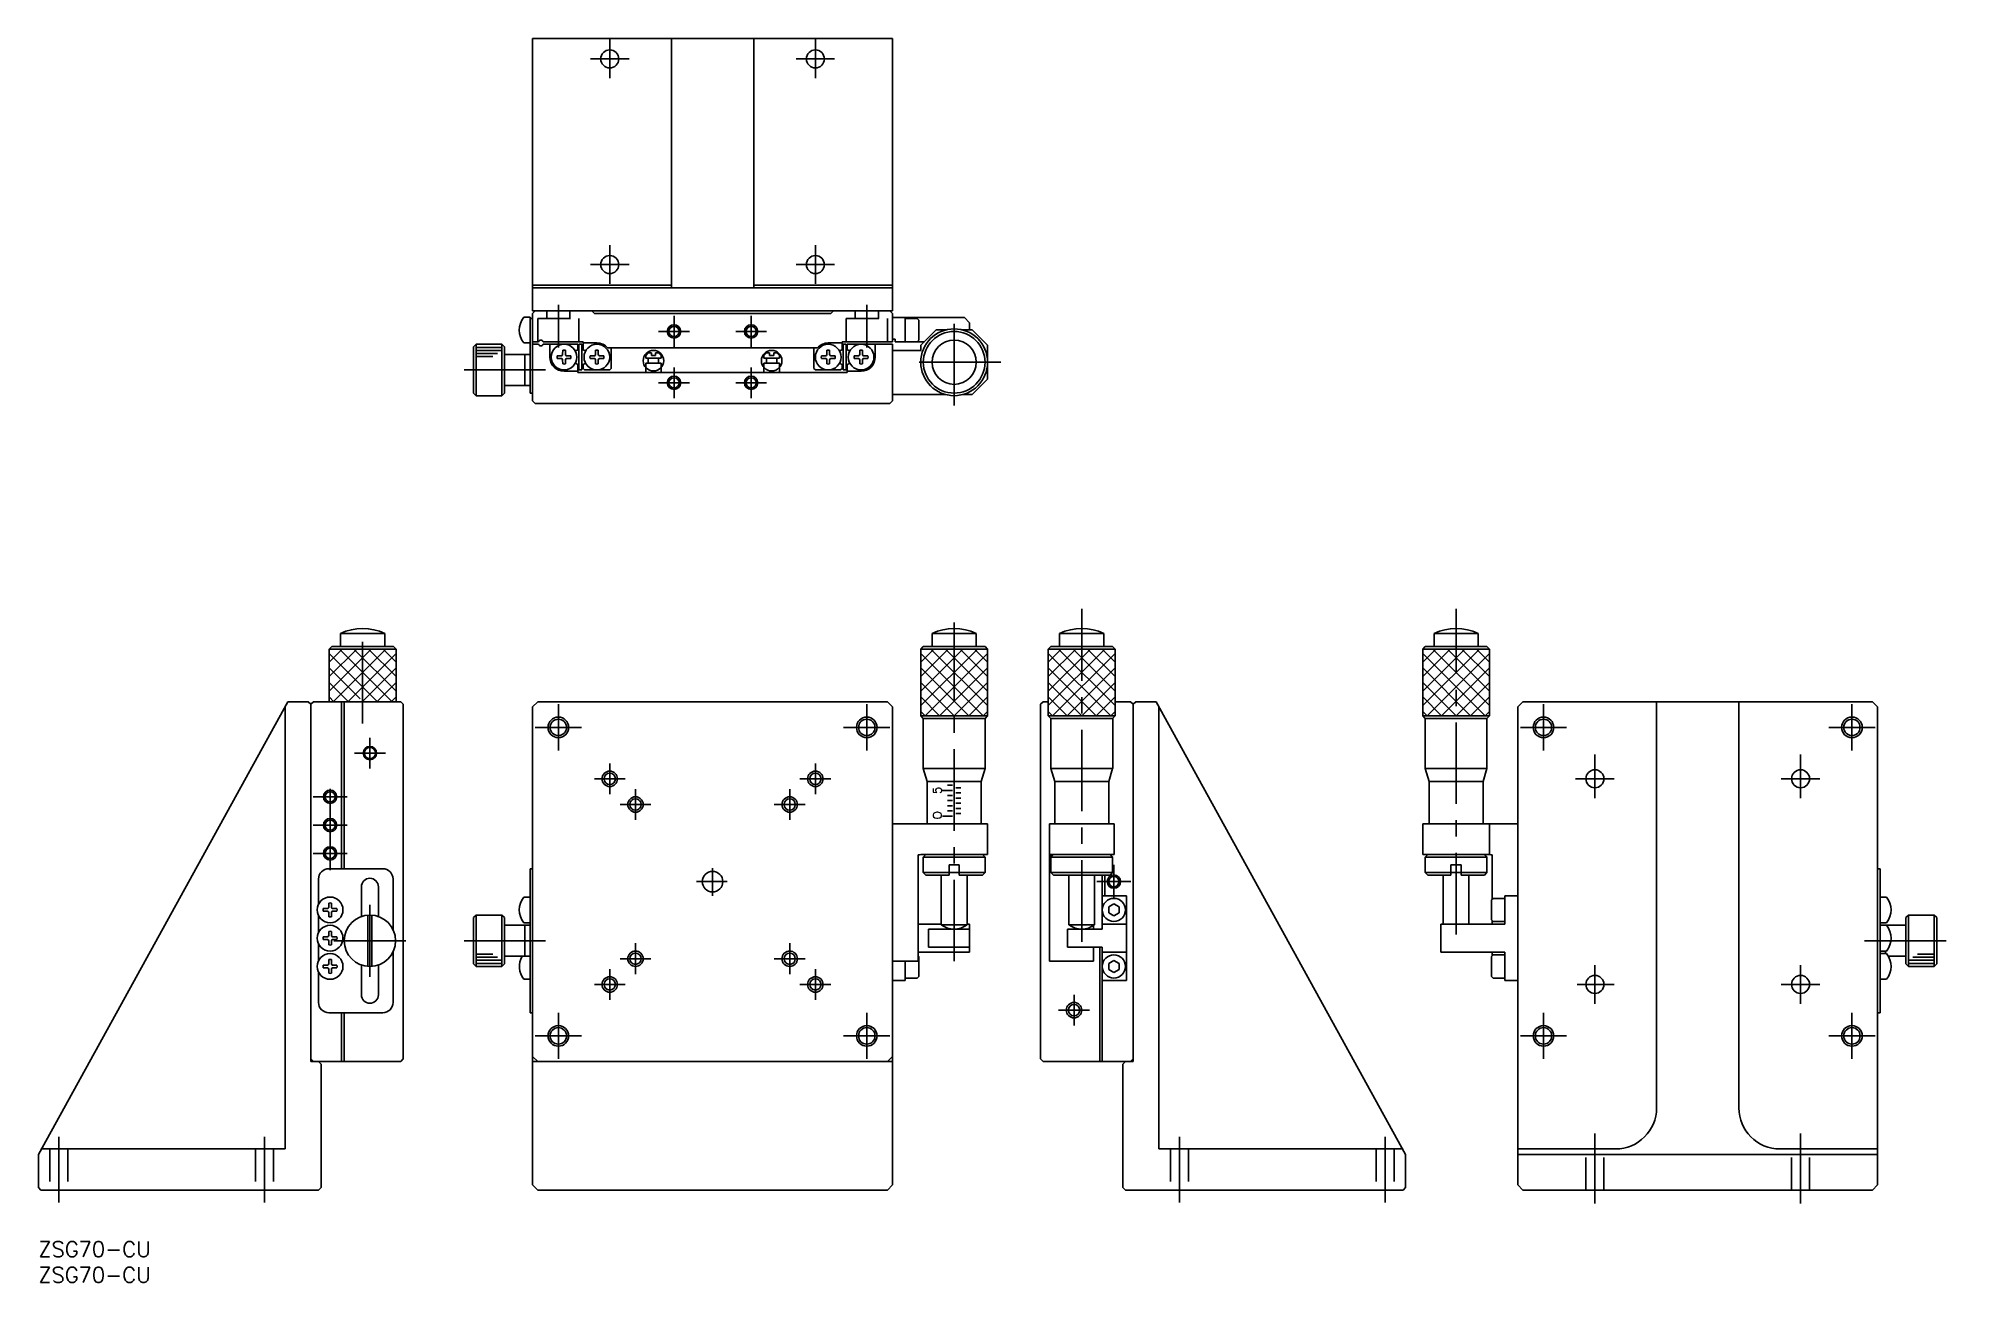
# Model space of a CAD drawing. Extents: x 0 to 373, y -8 to 234.
import ezdxf

# ---------------------------------------------------------------- set-up
doc = ezdxf.new("R2010")
doc.units = 0
doc.header["$LTSCALE"] = 0.5
doc.linetypes.add('CENTER', pattern=[50.8, 31.75, -6.35, 6.35, -6.35])
doc.linetypes.add('DASHED', pattern=[19.05, 12.7, -6.35])
for name, color, linetype in [('MSM_CENTER', 1, 'CENTER'), ('MSM_CONTINUOUS', 7, 'CONTINUOUS'), ('MSM_DASHED', 4, 'DASHED'), ('MSM_NARROW', 5, 'CONTINUOUS'), ('MSM_PART_NUMBER', 7, 'CONTINUOUS')]:
    doc.layers.add(name, color=color, linetype=linetype)
doc.styles.get("Standard").update_dxf_attribs({"font": 'txt.shx', "height": 3, "bigfont": 'bigfont.shx'})

# ---------------------------------------------------------------- blocks, each defined once
blk = doc.blocks.new('*U3')
at = {"layer": 'MSM_PART_NUMBER'}
blk.add_text('ZSG70-CU', height=3, dxfattribs=at).set_placement((0, -3))
blk = doc.blocks.new('*U4')
at = {"layer": 'MSM_PART_NUMBER'}
blk.add_text('ZSG70-CU', height=3, dxfattribs=at).set_placement((0, -8))

msp = doc.modelspace()

# ---------------------------------------------------------------- linework, layer by layer
at = {"layer": 'MSM_CENTER'}
for p, q in [((111.157341, 226.276947), (111.157341, 233.776947)), ((151.157341, 226.276947), (151.157341, 233.776947)), ((107.407341, 230.026947), (114.907341, 230.026947)), ((147.407341, 230.026947), (154.907341, 230.026947)), ((111.157341, 186.276947), (111.157341, 193.776947)), ((151.157341, 186.276947), (151.157341, 193.776947)), ((107.407341, 190.026947), (114.907341, 190.026947)), ((147.407341, 190.026947), (154.907341, 190.026947)), ((101.157341, 173.880924), (101.157341, 182.166292)), ((123.657343, 180.026953), (123.657343, 174.026951)), ((138.657344, 180.026953), (138.657344, 174.026951)), ((161.157341, 173.880924), (161.157341, 182.166292)), ((126.657344, 177.026952), (120.657341, 177.026952)), ((141.657345, 177.026952), (135.657342, 177.026952)), ((178.157343, 162.63411), (178.157343, 179.072963)), ((98.681521, 169.526953), (80.789342, 169.526953)), ((123.657343, 164.02695), (123.657343, 170.026952)), ((138.657343, 164.02695), (138.657343, 170.026952)), ((187.207921, 171.026952), (169.694634, 171.026952)), ((126.657344, 167.026951), (120.657343, 167.026951)), ((141.657344, 167.026951), (135.657343, 167.026951)), ((63.078421, 100.766672), (63.078421, 119.690587)), ((178.157343, 54.500002), (178.157343, 120.431976)), ((202.976137, 58.276004), (202.976137, 123.078005)), ((275.808948, 59.706064), (275.808948, 123.078006)), ((101.157342, 104.5), (101.157342, 95.500001)), ((161.157342, 104.5), (161.157342, 95.500001)), ((292.808947, 104.500003), (292.808947, 95.500003)), ((352.808947, 104.500003), (352.808947, 95.500003)), ((64.499996, 92.000003), (64.499996, 98.000002)), ((96.657342, 100), (105.657342, 100)), ((156.657342, 100), (165.657342, 100)), ((288.308947, 99.999998), (297.308947, 99.999998)), ((357.308947, 99.999998), (348.308947, 99.999998)), ((67.499996, 95.000002), (61.499997, 95.000002)), ((302.808948, 86.250002), (302.808948, 94.728132)), ((342.808948, 86.250002), (342.808948, 94.728132)), ((56.749995, 72.200002), (56.749995, 89.800001)), ((108.157341, 90), (114.157343, 90)), ((111.157342, 86.999998), (111.157342, 93.000001)), ((148.157341, 90), (154.157343, 90)), ((151.157342, 86.999998), (151.157342, 93.000001)), ((299.058948, 90.000002), (306.558948, 90.000002)), ((339.058948, 90.000002), (346.558948, 90.000002)), ((53.449995, 86.500001), (60.049995, 86.500001)), ((116.157342, 81.999998), (116.157342, 88.000001)), ((146.157342, 81.999998), (146.157342, 88.000001)), ((113.157341, 85), (119.157343, 85)), ((149.157343, 85), (143.157341, 85)), ((53.449995, 81.000001), (60.049995, 81.000001)), ((53.449995, 75.500002), (60.049995, 75.500002)), ((131.157342, 67.246763), (131.157342, 72.651176)), ((209.226137, 73.300003), (209.226137, 66.700003)), ((133.973785, 70), (128.022859, 70)), ((212.526137, 70.000003), (205.926137, 70.000003)), ((64.499996, 65.500004), (64.499996, 51.500002)), ((71.499997, 58.500003), (57.499995, 58.500003)), ((98.681522, 58.500002), (80.789343, 58.500002)), ((116.157342, 58.000002), (116.157342, 51.999999)), ((146.157342, 58.000002), (146.157342, 51.999999)), ((355.284768, 58.500002), (373.176947, 58.500002)), ((111.157342, 46.999998), (111.157342, 53.000001)), ((113.157341, 55), (119.157343, 55)), ((149.157343, 55), (143.157341, 55)), ((151.157342, 46.999998), (151.157342, 53.000001)), ((302.808948, 46.250002), (302.808948, 53.750002)), ((342.808948, 46.250002), (342.808948, 53.750002)), ((108.157341, 50), (114.157343, 50)), ((148.157341, 50), (154.157343, 50)), ((299.364423, 50.000002), (306.558948, 50.000002)), ((339.058948, 50.000002), (346.558948, 50.000002)), ((198.476136, 44.999999), (204.476135, 44.999999)), ((201.476136, 47.999998), (201.476136, 41.999999)), ((101.157342, 44.5), (101.157342, 35.500001)), ((161.157342, 44.5), (161.157342, 35.500001)), ((292.808947, 44.500001), (292.808947, 35.499998)), ((352.808947, 44.500001), (352.808947, 35.499998)), ((96.657342, 40), (105.657342, 40)), ((156.657342, 40), (165.657342, 40)), ((288.308947, 40.000003), (297.308947, 40.000003)), ((357.308947, 40.000003), (348.308947, 40.000003)), ((4, 20.384977), (4, 7.613022)), ((44, 20.384977), (44, 7.613022)), ((221.976132, 20.384977), (221.976132, 7.613022)), ((261.976132, 20.384977), (261.976132, 7.613022)), ((302.808947, 7.400152), (302.808947, 21.005693)), ((342.808947, 7.400152), (342.808947, 21.005693))]:
    msp.add_line(p, q, dxfattribs=at)
at = {"layer": 'MSM_CONTINUOUS'}
for p, q in [((96.157342, 234.026947), (96.157342, 181.026952)), ((166.15734, 234.026947), (96.157342, 234.026947)), ((123.157341, 234.026947), (123.157341, 185.526952)), ((139.157341, 234.026947), (139.157341, 185.526952)), ((166.15734, 234.026947), (166.15734, 181.026952)), ((96.157342, 186.026952), (123.157341, 186.026952)), ((96.157342, 185.526952), (166.15734, 185.526952)), ((139.157341, 186.026952), (166.15734, 186.026952)), ((95.657341, 179.776952), (94.434842, 179.776952)), ((95.657341, 179.776952), (95.657341, 165.026951)), ((95.657341, 179.526952), (96.157341, 179.526952)), ((96.157341, 180.526952), (96.657341, 181.026952)), ((96.157341, 180.526952), (96.157341, 163.526951)), ((96.157342, 181.026952), (166.15734, 181.026952)), ((108.157343, 180.526952), (107.657343, 181.026952)), ((108.157343, 180.526952), (154.157343, 180.526952)), ((154.157343, 180.526952), (154.657343, 181.026952)), ((166.157341, 180.526952), (165.657341, 181.026952)), ((166.157341, 180.526952), (166.157341, 175.026952)), ((180.157342, 179.726952), (166.157342, 179.726952)), ((168.657343, 175.026953), (168.657343, 179.726952)), ((168.657343, 179.526952), (170.957342, 179.526952)), ((171.257343, 179.226951), (170.957342, 179.526952)), ((171.257343, 175.326952), (171.257343, 179.226951)), ((181.157342, 178.726952), (180.157342, 179.726952)), ((166.657343, 175.526953), (166.157341, 175.526953)), ((166.657343, 175.526953), (166.657343, 175.026953)), ((171.657343, 174.326951), (174.657343, 177.326951)), ((174.657343, 177.326951), (176.557343, 177.326951)), ((179.757343, 177.326951), (181.657343, 177.326951)), ((181.157342, 178.726952), (181.157342, 177.326951)), ((184.657343, 174.326951), (181.657343, 177.326951)), ((85.157341, 174.526953), (84.657341, 174.026953)), ((84.657341, 165.026953), (84.657341, 174.026953)), ((90.157341, 174.526953), (85.157341, 174.526953)), ((85.157341, 164.526953), (85.157341, 174.526953)), ((90.657341, 174.026953), (90.157341, 174.526953)), ((90.157341, 164.526953), (90.157341, 174.526953)), ((90.657341, 165.026953), (90.657341, 174.026953)), ((95.657341, 172.526953), (90.657341, 172.526953)), ((95.657341, 174.776952), (94.434842, 174.776952)), ((94.657341, 166.526953), (94.657341, 172.526953)), ((96.157342, 174.526961), (97.299085, 174.526961)), ((96.157343, 175.02696), (97.299085, 175.02696)), ((105.957346, 175.026958), (98.2156, 175.026959)), ((104.957345, 174.526959), (98.2156, 174.526961)), ((99.507343, 172.02696), (99.507344, 174.526959)), ((101.775483, 171.752247), (100.932616, 171.766959)), ((101.775483, 172.301671), (100.932617, 172.286959)), ((101.775483, 172.301671), (101.909497, 172.361338)), ((101.775483, 171.752247), (101.909497, 171.69258)), ((101.982936, 172.526284), (101.909497, 172.361338)), ((101.982935, 171.527634), (101.909497, 171.69258)), ((101.982936, 172.526284), (101.997343, 173.351685)), ((102.53175, 172.526284), (102.517343, 173.351685)), ((102.53175, 172.526284), (102.605189, 172.361338)), ((102.53175, 171.527634), (102.605189, 171.69258)), ((102.739203, 172.301671), (102.605189, 172.361338)), ((102.739203, 171.752246), (102.605189, 171.69258)), ((102.739203, 172.301671), (103.582069, 172.286958)), ((102.739203, 171.752246), (103.582069, 171.766958)), ((104.957344, 174.526957), (104.957344, 173.441172)), ((105.157344, 174.526958), (105.157343, 169.526958)), ((105.757344, 174.526958), (105.157344, 174.526958)), ((105.757344, 174.526958), (105.757343, 169.526958)), ((105.957344, 175.026957), (105.957344, 173.441171)), ((108.657345, 174.776956), (105.957345, 174.776957)), ((108.175484, 172.30167), (107.332618, 172.286957)), ((108.175484, 171.752245), (107.332618, 171.766957)), ((108.175484, 172.30167), (108.309498, 172.361336)), ((108.175484, 171.752245), (108.309498, 171.692578)), ((108.382937, 172.526282), (108.309498, 172.361336)), ((108.382936, 171.527632), (108.309498, 171.692578)), ((108.382937, 172.526282), (108.397344, 173.351684)), ((108.931752, 172.526282), (108.917344, 173.351683)), ((108.931751, 171.527632), (109.00519, 171.692578)), ((108.931752, 172.526282), (109.00519, 172.361336)), ((109.139204, 172.301669), (109.00519, 172.361336)), ((109.139204, 171.752245), (109.00519, 171.692578)), ((109.139204, 172.301669), (109.98207, 172.286957)), ((109.139204, 171.752245), (109.98207, 171.766957)), ((151.578277, 173.82695), (110.736412, 173.82695)), ((111.457343, 169.826955), (111.457344, 173.826953)), ((118.157341, 172.326954), (118.657341, 172.826954)), ((118.157341, 172.326954), (118.157341, 171.826962)), ((118.157341, 171.826958), (121.157342, 171.826958)), ((119.257342, 172.826954), (118.657341, 172.826954)), ((118.657341, 171.826958), (118.657341, 170.826958)), ((119.257342, 172.826954), (119.257342, 172.326954)), ((120.057341, 172.326954), (119.257342, 172.326954)), ((120.057341, 172.826954), (120.057341, 172.326954)), ((120.657341, 172.826954), (120.057341, 172.826954)), ((121.157342, 172.326954), (120.657341, 172.826954)), ((120.657341, 170.826958), (120.657341, 171.826958)), ((121.157342, 172.326962), (121.157342, 171.82697)), ((141.15734, 172.326954), (141.657341, 172.826954)), ((141.15734, 172.326962), (141.15734, 171.82697)), ((144.157341, 171.826958), (141.15734, 171.826958)), ((141.657341, 172.826954), (142.257341, 172.826954)), ((141.657341, 170.826958), (141.657341, 171.826958)), ((142.257341, 172.826954), (142.257341, 172.326954)), ((142.257341, 172.326954), (143.05734, 172.326954)), ((143.05734, 172.826954), (143.05734, 172.326954)), ((143.05734, 172.826954), (143.657341, 172.826954)), ((144.157341, 172.326954), (143.657341, 172.826954)), ((143.657341, 171.826958), (143.657341, 170.826958)), ((144.157341, 172.326954), (144.157341, 171.826962)), ((150.857341, 169.826951), (150.857341, 173.826949)), ((153.175481, 172.301665), (152.332614, 172.286952)), ((153.175481, 171.75224), (152.332614, 171.766952)), ((153.175481, 172.301665), (153.309494, 172.361331)), ((153.175481, 171.75224), (153.309494, 171.692573)), ((153.382933, 172.526277), (153.309494, 172.361331)), ((153.382933, 171.527627), (153.309494, 171.692573)), ((153.382933, 172.526277), (153.39734, 173.351679)), ((153.657341, 174.776952), (156.357341, 174.776952)), ((153.931748, 172.526277), (153.91734, 173.351679)), ((153.931748, 172.526277), (154.005187, 172.361331)), ((153.931748, 171.527627), (154.005187, 171.692573)), ((154.1392, 172.301665), (154.005187, 172.361331)), ((154.1392, 171.75224), (154.005187, 171.692573)), ((154.1392, 172.301665), (154.982067, 172.286952)), ((154.1392, 171.75224), (154.982067, 171.766952)), ((156.357341, 175.026951), (156.357341, 173.441165)), ((166.157343, 175.026943), (156.357342, 175.026946)), ((156.557342, 174.526952), (156.557341, 169.526952)), ((157.157342, 174.526952), (156.557342, 174.526952)), ((157.157342, 174.526952), (157.157341, 169.526952)), ((157.357341, 174.526951), (157.357341, 173.441166)), ((166.157342, 174.526944), (157.357342, 174.526945)), ((159.575482, 172.301665), (158.732615, 172.286952)), ((159.575482, 171.75224), (158.732615, 171.766952)), ((159.575482, 172.301665), (159.709496, 172.361331)), ((159.575482, 171.75224), (159.709496, 171.692573)), ((159.782934, 172.526277), (159.709496, 172.361331)), ((159.782934, 171.527627), (159.709496, 171.692573)), ((159.782934, 172.526277), (159.797342, 173.351679)), ((160.331749, 172.526277), (160.317342, 173.351679)), ((160.331749, 172.526277), (160.405188, 172.361331)), ((160.331749, 171.527627), (160.405188, 171.692573)), ((160.539201, 172.301665), (160.405188, 172.361331)), ((160.539201, 171.75224), (160.405188, 171.692573)), ((160.539201, 172.301665), (161.382068, 172.286952)), ((160.539201, 171.75224), (161.382068, 171.766952)), ((162.807342, 172.026952), (162.807342, 174.526952)), ((166.157341, 174.526952), (166.157341, 163.526951)), ((166.157342, 173.326953), (171.657343, 173.326953)), ((172.357346, 175.026953), (166.657343, 175.026953)), ((168.657343, 175.026951), (170.957342, 175.026951)), ((171.257343, 175.326952), (170.957342, 175.026951)), ((171.657343, 173.326953), (171.657343, 174.326951)), ((184.657343, 174.326951), (184.657343, 167.726953)), ((101.982935, 171.527634), (101.997342, 170.702233)), ((102.257342, 169.276959), (104.957342, 169.276958)), ((102.53175, 171.527634), (102.517342, 170.702232)), ((104.957342, 169.026957), (104.957343, 170.612745)), ((104.957342, 169.026957), (157.357341, 169.026957)), ((105.157343, 169.526958), (105.757343, 169.526958)), ((105.957343, 169.826956), (105.957343, 170.612744)), ((105.957343, 169.826956), (106.257342, 169.526956)), ((111.157343, 169.526955), (106.257342, 169.526956)), ((108.382936, 171.527632), (108.397344, 170.702231)), ((108.931751, 171.527632), (108.917344, 170.702231)), ((111.457343, 169.826955), (111.157343, 169.526955)), ((118.157341, 169.026959), (118.157341, 170.826958)), ((118.157341, 170.826958), (121.157342, 170.826958)), ((121.157342, 170.826966), (121.157342, 169.026967)), ((141.15734, 170.826966), (141.15734, 169.026967)), ((144.157341, 170.826958), (141.15734, 170.826958)), ((144.157341, 169.026959), (144.157341, 170.826958)), ((150.857341, 169.826951), (151.157341, 169.526951)), ((151.157341, 169.526951), (156.057341, 169.526951)), ((153.382933, 171.527627), (153.39734, 170.702226)), ((153.931748, 171.527627), (153.91734, 170.702226)), ((156.357341, 169.826951), (156.057341, 169.526951)), ((156.357341, 169.826951), (156.357341, 170.612738)), ((156.557341, 169.526952), (157.157341, 169.526952)), ((157.357341, 169.026951), (157.357341, 170.612739)), ((160.057342, 169.276952), (157.357341, 169.276952)), ((159.782934, 171.527627), (159.797342, 170.702226)), ((160.331749, 171.527627), (160.317342, 170.702226)), ((84.657341, 165.026953), (85.157341, 164.526953)), ((90.157341, 164.526953), (85.157341, 164.526953)), ((90.157341, 164.526953), (90.657341, 165.026953)), ((95.657341, 166.526953), (90.657341, 166.526953)), ((95.657341, 165.026951), (96.157341, 165.026951)), ((121.157344, 167.026951), (121.157343, 167.026952)), ((141.157342, 167.026951), (141.157343, 167.026952)), ((176.557343, 164.726953), (166.157342, 164.726953)), ((179.757343, 164.726953), (181.657343, 164.726953)), ((184.657343, 167.726953), (181.657343, 164.726953)), ((96.657341, 163.026951), (96.157341, 163.526951)), ((165.657341, 163.026951), (96.657341, 163.026951)), ((165.657341, 163.026951), (166.157341, 163.526951)), ((56.578421, 115.250001), (57.078421, 115.750001)), ((57.078421, 115.750001), (69.07842, 115.750001)), ((67.378421, 118.250001), (58.77842, 118.250001)), ((58.77842, 118.250001), (58.77842, 115.750001)), ((67.378421, 115.750001), (67.378421, 118.250001)), ((69.07842, 115.750001), (69.57842, 115.250001)), ((172.157343, 115.750001), (171.657343, 115.250001)), ((184.157342, 115.750001), (172.157343, 115.750001)), ((173.857342, 118.250001), (182.457343, 118.250001)), ((173.857342, 115.750001), (173.857342, 118.250001)), ((182.457343, 118.250001), (182.457343, 115.750001)), ((184.657342, 115.250001), (184.157342, 115.750001)), ((196.976138, 115.750001), (196.476138, 115.250001)), ((208.976137, 115.750001), (196.976138, 115.750001)), ((198.676137, 115.750001), (198.676137, 118.250001)), ((198.676137, 118.250001), (207.276138, 118.250001)), ((207.276138, 118.250001), (207.276138, 115.750001)), ((209.476137, 115.250001), (208.976137, 115.750001)), ((269.308949, 115.250001), (269.808949, 115.750001)), ((269.808949, 115.750001), (281.808948, 115.750001)), ((280.108949, 118.250001), (271.508948, 118.250001)), ((271.508948, 118.250001), (271.508948, 115.750001)), ((280.108949, 115.750001), (280.108949, 118.250001)), ((281.808948, 115.750001), (282.308948, 115.250001)), ((56.578421, 115.250001), (69.57842, 115.250001)), ((56.578421, 115.250001), (56.578421, 105.000001)), ((69.57842, 115.250001), (69.57842, 105.000001)), ((171.657343, 115.250001), (171.657343, 102.25)), ((184.657342, 115.250001), (171.657343, 115.250001)), ((184.657342, 115.250001), (184.657342, 102.25)), ((196.476138, 115.250001), (196.476138, 102.25)), ((209.476137, 115.250001), (196.476138, 115.250001)), ((209.476137, 115.250001), (209.476137, 102.25)), ((269.308949, 115.250001), (269.308949, 102.25)), ((269.308949, 115.250001), (282.308948, 115.250001)), ((282.308948, 115.250001), (282.308948, 102.25)), ((48.499995, 105.000001), (0, 16.912503)), ((52.499995, 105.000001), (48.499995, 105.000001)), ((52.999995, 104.500001), (52.499995, 105.000001)), ((52.999995, 104.500001), (53.499995, 105.000001)), ((52.999995, 104.500002), (52.999995, 35.000001)), ((70.499996, 105.000001), (53.499995, 105.000001)), ((58.999994, 105.000001), (58.999994, 72.499998)), ((59.499992, 105.000001), (59.499992, 72.499998)), ((70.999996, 104.500001), (70.499996, 105.000001)), ((70.999996, 104.500001), (70.999996, 35.500001)), ((97.157341, 105.000002), (96.157341, 104.000002)), ((97.157342, 105.000001), (96.157342, 104.000001)), ((97.157341, 105.000002), (165.157341, 105.000002)), ((97.157342, 105.000001), (165.15734, 105.000001)), ((166.15734, 104.000001), (165.15734, 105.000001)), ((165.157341, 105.000002), (166.157341, 104.000002)), ((195.476136, 105), (194.976136, 104.5)), ((194.976136, 35.5), (194.976136, 104.5)), ((195.476136, 105), (196.476138, 105)), ((212.476137, 105), (209.476137, 105)), ((212.976137, 104.500001), (212.476137, 105.000001)), ((212.476137, 105), (212.976137, 104.5)), ((212.976137, 104.500001), (213.476137, 105.000001)), ((212.976137, 104.500001), (212.976137, 35.000001)), ((213.476137, 105.000001), (217.476137, 105.000001)), ((217.476137, 105.000001), (265.976132, 16.912503)), ((288.808948, 105.000001), (287.808948, 104.000001)), ((288.808948, 105.000001), (356.808946, 105.000001)), ((314.808947, 26), (314.808947, 105.000001)), ((330.808947, 26), (330.808947, 105.000001)), ((357.808946, 104.000001), (356.808946, 105.000001)), ((47.999995, 18.000003), (47.999995, 103.912501)), ((96.157341, 104.000002), (96.157341, 36.000003)), ((96.157342, 104.000001), (96.157342, 11)), ((166.15734, 11), (166.15734, 104.000001)), ((184.657342, 102.25), (171.657343, 102.25)), ((171.657343, 102.25), (172.157343, 101.75)), ((172.157343, 101.75), (184.157342, 101.75)), ((172.157346, 91.999993), (172.157346, 101.75)), ((184.157342, 101.75), (184.657342, 102.25)), ((184.192618, 91.999993), (184.192618, 101.75)), ((196.476138, 102.25), (196.976138, 101.75)), ((209.476137, 102.25), (196.476138, 102.25)), ((196.976138, 101.75), (208.976137, 101.75)), ((196.976141, 91.999993), (196.976141, 101.75)), ((208.976137, 101.75), (209.476137, 102.25)), ((209.011413, 91.999993), (209.011413, 101.75)), ((217.976137, 18.000003), (217.976137, 103.912501)), ((269.808949, 101.75), (269.308949, 102.25)), ((269.308949, 102.25), (282.308948, 102.25)), ((269.773673, 91.999993), (269.773673, 101.75)), ((281.808948, 101.75), (269.808949, 101.75)), ((281.808945, 91.999993), (281.808945, 101.75)), ((282.308948, 102.25), (281.808948, 101.75)), ((287.808948, 104.000001), (287.808948, 11)), ((357.808946, 11), (357.808946, 104.000001)), ((172.157346, 91.999993), (184.157344, 91.999993)), ((172.907345, 89.499993), (172.157346, 91.999993)), ((183.407342, 89.499993), (184.157344, 91.999993)), ((196.976141, 91.999993), (208.976138, 91.999993)), ((197.726139, 89.499993), (196.976141, 91.999993)), ((208.226137, 89.499993), (208.976138, 91.999993)), ((281.808945, 91.999993), (269.808947, 91.999993)), ((270.558949, 89.499993), (269.808947, 91.999993)), ((281.058946, 89.499993), (281.808945, 91.999993)), ((183.407342, 89.499993), (172.907345, 89.499993)), ((172.907345, 89.499993), (172.907345, 81.249993)), ((175.857343, 87.75), (177.857343, 87.75)), ((176.857343, 88.75), (177.857343, 88.75)), ((176.857343, 86.75), (177.857343, 86.75)), ((178.157343, 81.25), (178.157343, 89.25)), ((178.457343, 88.25), (179.457343, 88.25)), ((178.457343, 87.25), (179.457343, 87.25)), ((178.457343, 86.25), (179.457343, 86.25)), ((183.407342, 81.249993), (183.407342, 89.499993)), ((197.726139, 89.499993), (197.726139, 81.249993)), ((208.226137, 89.499993), (197.726139, 89.499993)), ((208.226137, 81.25), (208.226137, 89.499993)), ((270.558949, 81.249993), (270.558949, 89.499993)), ((270.558949, 89.499993), (281.058946, 89.499993)), ((281.058946, 89.499993), (281.058946, 81.249993)), ((177.857343, 82.75), (175.857343, 82.75)), ((176.857343, 85.75), (177.857343, 85.75)), ((176.857343, 84.75), (177.857343, 84.75)), ((177.857343, 83.75), (176.857343, 83.75)), ((178.457343, 85.25), (179.457343, 85.25)), ((178.457343, 84.25), (179.457343, 84.25)), ((178.457343, 83.25), (179.457343, 83.25)), ((166.157342, 81.25), (184.657342, 81.25)), ((184.657342, 81.25), (184.657342, 75.25)), ((196.676138, 54.500002), (196.676138, 81.25)), ((209.276136, 81.25), (196.676138, 81.25)), ((209.276136, 75.250001), (209.276136, 81.25)), ((269.308949, 81.25), (269.308949, 75.25)), ((287.808949, 81.25), (269.308949, 81.25)), ((282.308949, 75.25), (282.308949, 81.25)), ((171.157342, 54.500004), (171.157342, 75.20804)), ((171.657342, 75.25), (184.657342, 75.25)), ((172.657343, 75.25), (172.157343, 74.75)), ((184.157342, 74.75), (172.157343, 74.75)), ((172.157343, 71.75), (172.157343, 74.75)), ((184.157342, 74.75), (183.657342, 75.25)), ((184.157342, 74.75), (184.157342, 71.75)), ((209.276136, 75.250001), (196.676138, 75.250001)), ((196.976137, 71.750001), (196.976137, 75.250001)), ((197.476138, 75.25), (196.976138, 74.75)), ((196.976138, 71.75), (196.976138, 74.75)), ((208.976136, 74.75), (196.976138, 74.75)), ((208.476136, 75.25), (208.976136, 74.75)), ((208.976136, 71.75), (208.976136, 74.75)), ((282.308949, 75.25), (269.308949, 75.25)), ((269.808949, 74.75), (270.308949, 75.25)), ((269.808949, 74.75), (269.808949, 71.75)), ((269.808949, 74.75), (281.808948, 74.75)), ((281.308948, 75.25), (281.808948, 74.75)), ((281.808948, 71.75), (281.808948, 74.75)), ((282.808949, 66.550003), (282.808949, 75.20804)), ((66.999996, 72.499998), (56.499995, 72.499998)), ((95.657342, 72.499997), (95.657342, 44.500007)), ((95.657342, 72.499997), (96.157342, 72.499997)), ((184.157342, 71.75), (172.157343, 71.75)), ((172.657343, 71.25), (172.157343, 71.75)), ((177.157343, 71.25), (172.657343, 71.25)), ((175.657346, 61.627502), (175.657346, 71.25)), ((177.157343, 73.25), (177.157343, 71.25)), ((179.157343, 73.25), (177.157343, 73.25)), ((179.157343, 71.25), (179.157343, 73.25)), ((183.657342, 71.25), (179.157343, 71.25)), ((180.657344, 61.627502), (180.657344, 71.25)), ((183.657342, 71.25), (184.157342, 71.75)), ((197.476138, 71.25), (196.976137, 71.750001)), ((196.976138, 71.75), (208.976136, 71.75)), ((208.476136, 71.25), (197.476138, 71.25)), ((200.476141, 61.627502), (200.476141, 71.25)), ((205.476139, 61.627502), (205.476139, 71.25)), ((206.976138, 60.750002), (206.976138, 71.249999)), ((207.476137, 67.249996), (207.476137, 71.25)), ((208.976136, 71.75), (208.476136, 71.25)), ((270.308949, 71.25), (269.808949, 71.75)), ((269.808949, 71.75), (281.808948, 71.75)), ((270.308949, 71.25), (274.808948, 71.25)), ((273.308947, 61.750002), (273.308947, 71.25)), ((274.808948, 71.25), (274.808948, 73.25)), ((274.808948, 73.25), (276.808948, 73.25)), ((276.808948, 73.25), (276.808948, 71.25)), ((276.808948, 71.25), (281.308948, 71.25)), ((278.308945, 61.750002), (278.308945, 71.25)), ((281.308948, 71.25), (281.808948, 71.75)), ((358.308948, 72.499997), (357.808948, 72.499997)), ((358.308948, 72.499997), (358.308948, 44.500007)), ((54.499995, 70.499998), (54.499995, 65.589727)), ((62.849996, 63.145161), (62.849996, 68.999999)), ((66.149996, 63.285136), (66.149996, 68.999999)), ((68.999996, 70.499998), (68.999996, 60.679452)), ((211.676137, 67.249996), (206.976138, 67.249996)), ((211.676137, 67.250004), (211.676137, 50.75)), ((285.308948, 67.250004), (287.808948, 67.250004)), ((285.308948, 67.250004), (285.308948, 61.750002)), ((56.268135, 64.774714), (55.425269, 64.760002)), ((56.268135, 64.22529), (55.425269, 64.240002)), ((56.268135, 64.774714), (56.402149, 64.834381)), ((56.268135, 64.22529), (56.402149, 64.165623)), ((56.475588, 64.999327), (56.402149, 64.834381)), ((56.475588, 64.000677), (56.402149, 64.165623)), ((56.475588, 64.999327), (56.489995, 65.824728)), ((56.475588, 64.000677), (56.489995, 63.175275)), ((57.024402, 64.999327), (57.009995, 65.824728)), ((57.024402, 64.000677), (57.009995, 63.175275)), ((57.024402, 64.999327), (57.097841, 64.834381)), ((57.024402, 64.000677), (57.097841, 64.165623)), ((57.231855, 64.774714), (57.097841, 64.834381)), ((57.231855, 64.22529), (57.097841, 64.165623)), ((57.231855, 64.774714), (58.074721, 64.760002)), ((57.231855, 64.22529), (58.074721, 64.240002)), ((64.099996, 53.51603), (64.099996, 63.483976)), ((64.899996, 53.51603), (64.899996, 63.483976)), ((84.657342, 63.000002), (85.157342, 63.500002)), ((90.157342, 63.500002), (85.157342, 63.500002)), ((85.157342, 63.500002), (85.157342, 53.500002)), ((90.157342, 63.500002), (90.157342, 53.500002)), ((90.157342, 63.500002), (90.657342, 63.000002)), ((95.657342, 66.999999), (94.434843, 66.999999)), ((209.226137, 65.654702), (208.226137, 65.077352)), ((208.226137, 65.077352), (208.226137, 63.922651)), ((208.226137, 63.922651), (209.226137, 63.345301)), ((210.226137, 65.077352), (209.226137, 65.654702)), ((209.226137, 63.345301), (210.226137, 63.922651)), ((210.226137, 63.922651), (210.226137, 65.077352)), ((283.008949, 66.750002), (282.708948, 66.450002)), ((282.708948, 62.550003), (282.708948, 66.450002)), ((285.308948, 66.750002), (283.008949, 66.750002)), ((358.308948, 67.000001), (359.531447, 67.000001)), ((363.808948, 63.500002), (363.308948, 63.000002)), ((363.808948, 63.500002), (368.808948, 63.500002)), ((363.808948, 63.500002), (363.808948, 53.500002)), ((369.308948, 63.000002), (368.808948, 63.500002)), ((368.808948, 63.500002), (368.808948, 53.500002)), ((54.499995, 63.410277), (54.499995, 60.089726)), ((56.475588, 59.499326), (56.489995, 60.324727)), ((57.024402, 59.499326), (57.009995, 60.324727)), ((84.657342, 63.000002), (84.657342, 54.000002)), ((90.657342, 63.000002), (90.657342, 54.000002)), ((95.657342, 61.500002), (90.657342, 61.500002)), ((95.657342, 61.999999), (94.434843, 61.999999)), ((94.657342, 61.500002), (94.657342, 55.500002)), ((175.657346, 61.750002), (171.157342, 61.750002)), ((173.157344, 60.750002), (181.157342, 60.750002)), ((173.157344, 60.750002), (173.157344, 57.250001)), ((180.657346, 61.627503), (175.657346, 61.627503)), ((181.157342, 61.750002), (180.657344, 61.750002)), ((181.157342, 56.250001), (181.157342, 61.750002)), ((200.226137, 57.250001), (200.226137, 60.750002)), ((200.226137, 60.750002), (206.976138, 60.750002)), ((205.47614, 61.627503), (200.476141, 61.627503)), ((205.276135, 60.750002), (205.276135, 61.477383)), ((211.676137, 61.750002), (206.976138, 61.750002)), ((272.808948, 56.250001), (272.808948, 61.750002)), ((285.308948, 61.750002), (272.808948, 61.750002)), ((282.708948, 62.550003), (283.008949, 62.250002)), ((282.808949, 61.750002), (282.808949, 62.450002)), ((285.308948, 62.250002), (283.008949, 62.250002)), ((358.308948, 62.000001), (359.531447, 62.000001)), ((358.308948, 61.500002), (363.308948, 61.500002)), ((358.308948, 61.500001), (359.531447, 61.500001)), ((363.308948, 63.000002), (363.308948, 54.000002)), ((369.308948, 63.000002), (369.308948, 54.000002)), ((54.499995, 57.910276), (54.499995, 54.589726)), ((56.268135, 59.274713), (55.425269, 59.260001)), ((56.268135, 58.725289), (55.425269, 58.740001)), ((56.268135, 59.274713), (56.402149, 59.33438)), ((56.268135, 58.725289), (56.402149, 58.665622)), ((56.475588, 59.499326), (56.402149, 59.33438)), ((56.475588, 58.500676), (56.402149, 58.665622)), ((56.475588, 58.500676), (56.489995, 57.675274)), ((57.024402, 58.500676), (57.009995, 57.675274)), ((57.024402, 59.499326), (57.097841, 59.33438)), ((57.024402, 58.500676), (57.097841, 58.665622)), ((57.231855, 59.274713), (57.097841, 59.33438)), ((57.231855, 58.725289), (57.097841, 58.665622)), ((57.231855, 59.274713), (58.074721, 59.260001)), ((57.231855, 58.725289), (58.074721, 58.740001)), ((68.999996, 56.320553), (68.999996, 46.500008)), ((181.157342, 56.250001), (171.157342, 56.250001)), ((173.157344, 57.250001), (181.157342, 57.250001)), ((200.226137, 57.250001), (206.976138, 57.250001)), ((205.276135, 54.500002), (205.276135, 57.250001)), ((206.47614, 57.250001), (206.47614, 35)), ((206.976138, 57.250001), (206.976138, 35)), ((211.676137, 56.250001), (206.976138, 56.250001)), ((285.308948, 56.250001), (272.808948, 56.250001)), ((282.808949, 55.550002), (282.808949, 56.250001)), ((285.308948, 56.250001), (285.308948, 50.75)), ((358.308948, 56.500001), (359.531447, 56.500001)), ((358.308948, 56.000001), (359.531447, 56.000001)), ((359.308948, 56.500001), (359.308948, 56.000001)), ((54.499995, 52.410277), (54.499995, 46.500008)), ((56.268135, 53.774714), (55.425269, 53.760001)), ((56.268135, 53.225289), (55.425269, 53.240001)), ((56.268135, 53.774714), (56.402149, 53.83438)), ((56.268135, 53.225289), (56.402149, 53.165622)), ((56.475588, 53.999326), (56.402149, 53.83438)), ((56.475588, 53.000676), (56.402149, 53.165622)), ((56.475588, 53.999326), (56.489995, 54.824728)), ((56.475588, 53.000676), (56.489995, 52.175275)), ((57.024402, 53.999326), (57.009995, 54.824728)), ((57.024402, 53.000676), (57.009995, 52.175275)), ((57.024402, 53.999326), (57.097841, 53.83438)), ((57.024402, 53.000676), (57.097841, 53.165622)), ((57.231855, 53.774714), (57.097841, 53.83438)), ((57.231855, 53.225289), (57.097841, 53.165622)), ((57.231855, 53.774714), (58.074721, 53.760001)), ((57.231855, 53.225289), (58.074721, 53.240001)), ((62.849996, 48.000007), (62.849996, 53.854844)), ((66.149996, 48.000007), (66.149996, 53.714869)), ((85.157342, 53.500002), (84.657342, 54.000002)), ((90.157342, 53.500002), (85.157342, 53.500002)), ((90.657342, 54.000002), (90.157342, 53.500002)), ((95.657342, 55.500002), (90.657342, 55.500002)), ((171.157342, 54.500004), (166.157342, 54.500004)), ((168.657343, 50.75), (168.657343, 54.500004)), ((171.157342, 55.550003), (171.257343, 55.450002)), ((171.257343, 51.550003), (171.257343, 55.450002)), ((205.276135, 54.500002), (196.676138, 54.500002)), ((208.226137, 54.077352), (209.226137, 54.654702)), ((208.226137, 52.922651), (208.226137, 54.077352)), ((209.226137, 52.345301), (208.226137, 52.922651)), ((209.226137, 54.654702), (210.226137, 54.077352)), ((210.226137, 52.922651), (209.226137, 52.345301)), ((210.226137, 54.077352), (210.226137, 52.922651)), ((282.708948, 55.450001), (283.008949, 55.750002)), ((282.708948, 55.450001), (282.708948, 51.550002)), ((285.308948, 55.750002), (283.008949, 55.750002)), ((359.873049, 55.500002), (363.308948, 55.500002)), ((363.308948, 54.000002), (363.808948, 53.500002)), ((363.808948, 53.500002), (368.808948, 53.500002)), ((368.808948, 53.500002), (369.308948, 54.000002)), ((95.657342, 51), (94.434843, 51)), ((168.657343, 50.75), (166.157342, 50.75)), ((168.657343, 51.250002), (170.957342, 51.250002)), ((171.257343, 51.550003), (170.957342, 51.250002)), ((206.976138, 50.75), (211.676137, 50.75)), ((283.008949, 51.250002), (282.708948, 51.550002)), ((285.308948, 51.250002), (283.008949, 51.250002)), ((285.308948, 50.75), (287.808948, 50.75)), ((358.308948, 51.000001), (359.531447, 51.000001)), ((66.999996, 44.500008), (56.499995, 44.500008)), ((58.999994, 44.500008), (58.999994, 35.000001)), ((59.499992, 44.500008), (59.499992, 35.000001)), ((95.657342, 44.500007), (96.157342, 44.500007)), ((358.308948, 44.500007), (357.808948, 44.500007)), ((52.999995, 35.500001), (53.499995, 35.000001)), ((70.499996, 35.000001), (52.999995, 35.000001)), ((54.999995, 34.500001), (54.499995, 35.000001)), ((54.999995, 10.5), (54.999995, 34.500001)), ((70.499996, 35.000001), (70.999996, 35.500001)), ((96.157341, 36.000003), (97.157341, 35.000003)), ((96.157342, 35.000001), (166.15734, 35.000001)), ((165.157341, 35.000003), (97.157341, 35.000003)), ((165.157341, 35.000003), (166.157341, 36.000003)), ((194.976136, 35.5), (195.476136, 35)), ((195.476136, 35), (212.476137, 35)), ((210.976137, 34.500001), (211.476137, 35.000001)), ((210.976137, 10.5), (210.976137, 34.500001)), ((211.476137, 35.000001), (212.976137, 35.000001)), ((212.976137, 35.500001), (212.476137, 35.000001)), ((212.976137, 35.5), (212.476137, 35)), ((0, 10.5), (0, 16.912503)), ((0.5, 18.000003), (47.999995, 18.000003)), ((265.476132, 18.000003), (217.976137, 18.000003)), ((265.976132, 10.5), (265.976132, 16.912503)), ((306.808947, 18), (287.808948, 18)), ((287.808948, 16.912503), (357.808946, 16.912503)), ((338.808947, 18), (357.808946, 18)), ((0, 10.5), (0.5, 10)), ((54.499995, 10), (0.5, 10)), ((54.499995, 10), (54.999995, 10.5)), ((97.157342, 10), (96.157342, 11)), ((97.157342, 10), (165.15734, 10)), ((165.15734, 10), (166.15734, 11)), ((211.476137, 10), (210.976137, 10.5)), ((211.476137, 10), (265.476132, 10)), ((265.976132, 10.5), (265.476132, 10)), ((288.808948, 10), (287.808948, 11)), ((288.808948, 10), (356.808946, 10)), ((356.808946, 10), (357.808946, 11))]:
    msp.add_line(p, q, dxfattribs=at)
for centre, radius in [((111.157341, 230.026947), 1.75), ((151.157341, 230.026947), 1.75), ((111.157341, 190.026947), 1.75), ((151.157341, 190.026947), 1.75), ((123.657343, 177.026952), 1), ((138.657344, 177.026952), 1), ((178.157343, 171.026952), 6.499999), ((178.157343, 171.026952), 5.999998), ((102.257343, 172.026958), 2.5), ((108.657343, 172.026957), 2.5), ((153.657341, 172.026952), 2.5), ((160.057342, 172.026952), 2.5), ((178.157343, 171.026952), 4.3), ((123.657343, 167.026951), 1), ((138.657343, 167.026951), 1), ((101.157342, 100), 1.600001), ((161.157342, 100), 1.600001), ((292.808947, 99.999998), 1.600001), ((352.808947, 99.999998), 1.600001), ((64.499996, 95.000002), 1.1), ((111.157342, 90), 1.100001), ((151.157342, 90), 1.100001), ((302.808948, 90.000002), 1.75), ((342.808948, 90.000002), 1.75), ((56.749995, 86.500001), 1), ((116.157342, 85), 1.100001), ((146.157342, 85), 1.100001), ((56.749995, 81.000001), 1), ((56.749995, 75.500002), 1), ((131.157342, 70), 2), ((209.226137, 70.000003), 1), ((56.749995, 64.500002), 2.5), ((64.499996, 58.500003), 5), ((209.226137, 64.500001), 2.25), ((56.749995, 59.000001), 2.5), ((56.749995, 53.500001), 2.5), ((116.157342, 55), 1.100001), ((146.157342, 55), 1.100001), ((209.226137, 53.500002), 2.25), ((111.157342, 50), 1.100001), ((151.157342, 50), 1.100001), ((302.808948, 50.000002), 1.75), ((342.808948, 50.000002), 1.75), ((201.476136, 45.000004), 1.100001), ((101.157342, 40), 1.600001), ((161.157342, 40), 1.600001), ((292.808947, 40.000003), 1.600001), ((352.808947, 40.000003), 1.600001)]:
    msp.add_circle(centre, radius, dxfattribs=at)
for centre, radius, start, end in [((97.557341, 177.276952), 4, 141.317813, 218.682187), ((97.757342, 174.726961), 0.5, 203.578165, 336.421808), ((97.757343, 174.826959), 0.5, 23.578165, 156.421808), ((102.257343, 172.026959), 2.75, 180, 270), ((102.257343, 172.026959), 1.35, 168.895861, 191.104108), ((102.257343, 172.026959), 1.35, 78.895861, 101.104108), ((102.257343, 172.026959), 1.35, 348.895861, 11.104108), ((105.457343, 172.026958), 1.5, 101.536952, 130.541607), ((105.457343, 172.026958), 1.5, 49.458363, 78.463034), ((108.657344, 172.026957), 1.35, 168.895861, 191.104108), ((108.657344, 172.026957), 1.35, 78.895861, 101.104108), ((108.657344, 172.026956), 2.75, 40.88511, 90), ((108.657344, 172.026957), 1.35, 348.895861, 11.104108), ((153.657341, 172.026952), 2.75, 90, 139.11489), ((153.65734, 172.026952), 1.35, 168.895876, 191.104124), ((153.65734, 172.026952), 1.35, 78.895876, 101.104124), ((153.65734, 172.026952), 1.35, 348.895876, 11.104124), ((156.857341, 172.026952), 1.5, 101.536952, 130.541607), ((156.857341, 172.026952), 1.5, 49.458363, 78.463034), ((160.057342, 172.026952), 1.35, 168.895876, 191.104124), ((160.057342, 172.026952), 1.35, 78.895876, 101.104124), ((160.057342, 172.026952), 2.75, 270, 0), ((160.057342, 172.026952), 1.35, 348.895876, 11.104124), ((102.257343, 172.026959), 1.35, 258.895861, 281.104108), ((105.457343, 172.026958), 1.5, 229.458363, 258.463018), ((105.457343, 172.026958), 1.5, 281.536936, 310.541607), ((108.657344, 172.026957), 1.35, 258.895861, 281.104108), ((153.65734, 172.026952), 1.35, 258.895876, 281.104124), ((156.857341, 172.026952), 1.5, 229.458363, 258.463018), ((156.857341, 172.026952), 1.5, 281.536936, 310.541607), ((160.057342, 172.026952), 1.35, 258.895876, 281.104124), ((63.078421, 109.504998), 9.745002, 63.816218, 116.183782), ((178.157343, 109.504998), 9.745002, 63.816218, 116.183782), ((202.976137, 109.504998), 9.745002, 63.816218, 116.183782), ((275.808948, 109.504998), 9.745002, 63.816218, 116.183782), ((171.657342, 72.25), 3, 90, 99.594068), ((282.308949, 72.25), 3, 80.405932, 90), ((56.499995, 70.499998), 2, 90, 180), ((66.999996, 70.499998), 2, 0, 90), ((64.499996, 68.999999), 1.65, 0, 180), ((56.749995, 64.500002), 1.35, 168.895876, 191.104124), ((56.749995, 64.500002), 1.35, 78.895876, 101.104124), ((56.749995, 64.500002), 1.35, 348.895876, 11.104124), ((97.557342, 64.499999), 4, 141.317813, 218.682187), ((356.408948, 64.500001), 4, 321.317813, 38.682187), ((56.749995, 64.500002), 1.35, 258.895876, 281.104124), ((56.749995, 59.000001), 1.35, 78.895876, 101.104124), ((178.157346, 64.750001), 4, 231.31781, 308.68219), ((202.97614, 64.750001), 4, 231.31781, 308.68219), ((356.408948, 59.000001), 4, 321.317813, 38.682187), ((56.749995, 59.000001), 1.35, 168.895876, 191.104124), ((56.749995, 59.000001), 1.35, 258.895876, 281.104124), ((56.749995, 59.000001), 1.35, 348.895876, 11.104124), ((356.408948, 53.500001), 4, 321.317813, 38.682187), ((56.749995, 53.500001), 1.35, 168.895876, 191.104124), ((56.749995, 53.500001), 1.35, 78.895876, 101.104124), ((56.749995, 53.500001), 1.35, 348.895876, 11.104124), ((97.557342, 53.5), 4, 149.999975, 218.682187), ((56.749995, 53.500001), 1.35, 258.895876, 281.104124), ((56.499995, 46.500008), 2, 180, 270), ((64.499996, 48.000007), 1.65, 180, 0), ((66.999996, 46.500008), 2, 270, 0), ((306.808947, 26), 8, 270, 0), ((338.808947, 26), 8, 180, 270)]:
    msp.add_arc(centre, radius, start, end, dxfattribs=at)
at = {"layer": 'MSM_DASHED'}
for p, q in [((97.157341, 179.526952), (105.157341, 179.526952)), ((97.157341, 179.526952), (97.157341, 175.026952)), ((98.907341, 179.526952), (98.907341, 181.026952)), ((103.407341, 179.526952), (103.407341, 181.026952)), ((105.157341, 179.526952), (105.157341, 175.026952)), ((157.157341, 179.526952), (165.157341, 179.526952)), ((157.157341, 179.526952), (157.157341, 175.026952)), ((158.907341, 179.526952), (158.907341, 181.026952)), ((163.407341, 179.526952), (163.407341, 181.026952)), ((165.157341, 179.526952), (165.157341, 175.026952)), ((2.25, 18.000003), (2.25, 10)), ((5.75, 18.000003), (5.75, 10)), ((42.25, 18.000003), (42.25, 10)), ((45.75, 18.000003), (45.75, 10)), ((220.226132, 18.000003), (220.226132, 10)), ((223.726132, 18.000003), (223.726132, 10)), ((260.226132, 18.000003), (260.226132, 10)), ((263.726132, 18.000003), (263.726132, 10)), ((301.058947, 10), (301.058947, 18)), ((304.558947, 10), (304.558947, 18)), ((341.058947, 10), (341.058947, 18)), ((344.558947, 10), (344.558947, 18))]:
    msp.add_line(p, q, dxfattribs=at)
at = {"layer": 'MSM_NARROW'}
for p, q in [((90.157341, 173.926953), (85.157341, 173.926953)), ((90.157341, 173.326953), (85.157341, 173.326953)), ((89.293715, 172.726952), (85.157341, 172.726952)), ((88.423343, 172.126952), (85.157341, 172.126952)), ((56.578421, 107.063709), (64.764712, 115.250001)), ((56.578421, 109.892136), (61.936286, 115.250001)), ((56.578421, 112.720563), (59.107859, 115.250001)), ((56.578421, 114.406854), (65.985274, 105.000001)), ((57.343141, 105.000001), (67.59314, 115.250001)), ((58.563701, 115.250001), (68.8137, 105.000001)), ((60.171567, 105.000001), (69.57842, 114.406854)), ((61.392129, 115.250001), (69.57842, 107.063709)), ((64.220556, 115.250001), (69.57842, 109.892136)), ((67.048982, 115.250001), (69.57842, 112.720563)), ((174.186781, 115.250001), (171.657343, 112.720563)), ((177.015208, 115.250001), (171.657343, 109.892136)), ((179.843634, 115.250001), (171.657343, 107.063709)), ((182.672062, 115.250001), (171.657343, 104.235281)), ((183.814197, 102.25), (171.657343, 114.406854)), ((184.657342, 114.406854), (172.500488, 102.25)), ((184.657342, 104.235281), (173.642623, 115.250001)), ((184.657342, 107.063709), (176.471051, 115.250001)), ((184.657342, 109.892136), (179.299478, 115.250001)), ((184.657342, 112.720563), (182.127904, 115.250001)), ((199.005576, 115.250001), (196.476138, 112.720563)), ((201.834002, 115.250001), (196.476138, 109.892136)), ((204.662429, 115.250001), (196.476138, 107.063709)), ((207.490857, 115.250001), (196.476138, 104.235281)), ((208.632992, 102.25), (196.476138, 114.406854)), ((209.476137, 114.406854), (197.319283, 102.25)), ((209.476137, 104.235281), (198.461418, 115.250001)), ((209.476137, 107.063709), (201.289846, 115.250001)), ((209.476137, 109.892136), (204.118272, 115.250001)), ((209.476137, 112.720563), (206.946699, 115.250001)), ((269.308949, 112.720563), (271.838387, 115.250001)), ((269.308949, 109.892136), (274.666813, 115.250001)), ((269.308949, 107.063709), (277.49524, 115.250001)), ((269.308949, 104.235281), (280.323668, 115.250001)), ((269.308949, 114.406854), (281.465803, 102.25)), ((270.152094, 102.25), (282.308948, 114.406854)), ((271.294229, 115.250001), (282.308948, 104.235281)), ((274.122657, 115.250001), (282.308948, 107.063709)), ((276.951083, 115.250001), (282.308948, 109.892136)), ((279.77951, 115.250001), (282.308948, 112.720563)), ((56.578421, 111.578426), (62.617634, 105.539213)), ((56.578421, 108.75), (60.32842, 105.000001)), ((62.999995, 105.000001), (69.57842, 111.578426)), ((65.828422, 105.000001), (69.57842, 108.75)), ((180.985769, 102.25), (171.657343, 111.578426)), ((178.157343, 102.25), (171.657343, 108.75)), ((184.657342, 111.578426), (175.328916, 102.25)), ((184.657342, 108.75), (178.157343, 102.25)), ((205.804564, 102.25), (196.476138, 111.578426)), ((202.976137, 102.25), (196.476138, 108.75)), ((209.476137, 111.578426), (200.147711, 102.25)), ((209.476137, 108.75), (202.976137, 102.25)), ((269.308949, 111.578426), (278.637375, 102.25)), ((269.308949, 108.75), (275.808948, 102.25)), ((272.980522, 102.25), (282.308948, 111.578426)), ((275.808948, 102.25), (282.308948, 108.75)), ((56.578421, 105.921573), (57.499993, 105.000001)), ((68.656848, 105.000001), (69.57842, 105.921573)), ((175.328916, 102.25), (171.657343, 105.921573)), ((184.657342, 105.921573), (180.985769, 102.25)), ((200.147711, 102.25), (196.476138, 105.921573)), ((209.476137, 105.921573), (205.804564, 102.25)), ((269.308949, 105.921573), (272.980522, 102.25)), ((278.637375, 102.25), (282.308948, 105.921573)), ((172.500488, 102.25), (171.657343, 103.093145)), ((184.657342, 103.093145), (183.814197, 102.25)), ((197.319283, 102.25), (196.476138, 103.093145)), ((209.476137, 103.093145), (208.632992, 102.25)), ((269.308949, 103.093145), (270.152094, 102.25)), ((281.465803, 102.25), (282.308948, 103.093145)), ((88.423344, 55.900003), (85.157342, 55.900003)), ((89.293716, 55.300003), (85.157342, 55.300003)), ((90.157342, 54.700002), (85.157342, 54.700002)), ((90.157342, 54.100002), (85.157342, 54.100002)), ((363.808948, 54.700002), (368.808948, 54.700002)), ((363.808948, 54.100002), (368.808948, 54.100002)), ((364.672574, 55.300003), (368.808948, 55.300003)), ((365.542946, 55.900003), (368.808948, 55.900003))]:
    msp.add_line(p, q, dxfattribs=at)
for centre, radius in [((123.657343, 177.026952), 1.3), ((138.657344, 177.026952), 1.3), ((119.657341, 171.326958), 2), ((142.657341, 171.326958), 2), ((123.657343, 167.026951), 1.3), ((138.657343, 167.026951), 1.3), ((101.157342, 100), 2), ((161.157342, 100), 2), ((292.808947, 99.999998), 2), ((352.808947, 99.999998), 2), ((64.499996, 95.000002), 1.3), ((111.157342, 90), 1.5), ((151.157342, 90), 1.5), ((56.749995, 86.500001), 1.3), ((116.157342, 85), 1.5), ((146.157342, 85), 1.5), ((56.749995, 81.000001), 1.3), ((56.749995, 75.500002), 1.3), ((209.226137, 70.000003), 1.3), ((116.157342, 55), 1.5), ((146.157342, 55), 1.5), ((111.157342, 50), 1.5), ((151.157342, 50), 1.5), ((201.476136, 45.000004), 1.499999), ((101.157342, 40), 2), ((161.157342, 40), 2), ((292.808947, 40.000003), 2), ((352.808947, 40.000003), 2)]:
    msp.add_circle(centre, radius, dxfattribs=at)

# ---------------------------------------------------------------- block references
at = {"layer": 'MSM_CONTINUOUS'}
for name in ['*U3', '*U4']:
    msp.add_blockref(name, (0, 0), dxfattribs=at)

# ---------------------------------------------------------------- texts
msp.add_text('5', height=1.6, rotation=90.000003, dxfattribs=at).set_placement((175.680769, 87.085346))
at = {"layer": 'MSM_CONTINUOUS', "width": 1.2}
msp.add_text('0', height=1.6, rotation=90.000003, dxfattribs=at).set_placement((175.680769, 82.085346))

doc.saveas('drawing.dxf')
